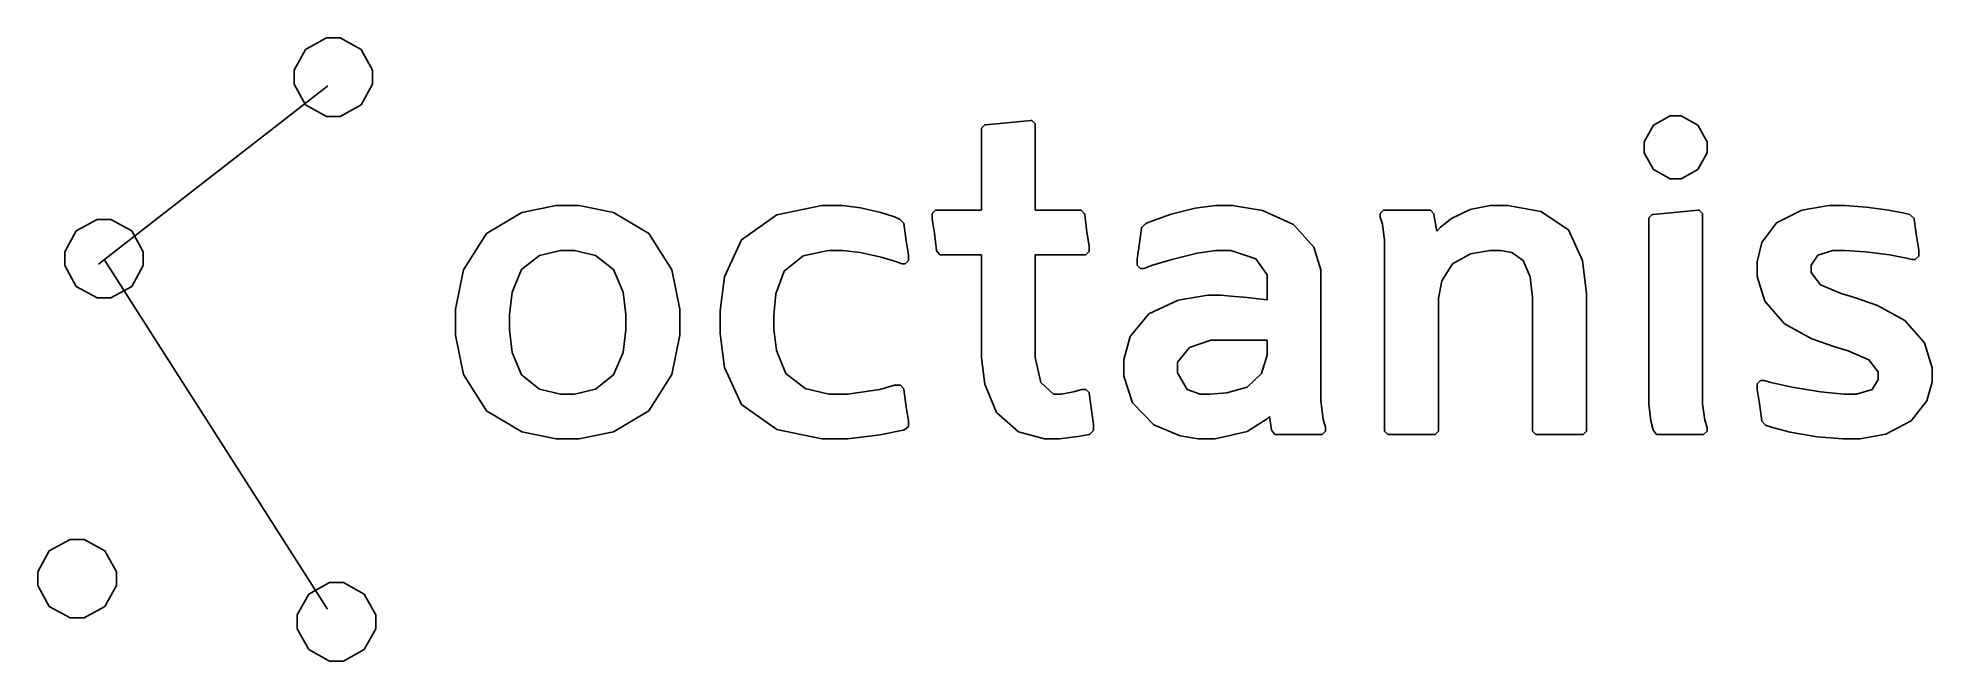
# Model space of a CAD drawing. Extents: x 0 to 44.7, y 0.1 to 14.8.
import ezdxf

# ---------------------------------------------------------------- set-up
doc = ezdxf.new("R2010")
doc.units = 0
doc.layers.get('0').update_dxf_attribs({"linetype": 'CONTINUOUS'})

msp = doc.modelspace()

# ---------------------------------------------------------------- linework, layer by layer
at = {"color": 0}
for p, q in [((6.31694, 14.5466), (6.80889, 14.8167)), ((6.80889, 14.8167), (6.97286, 14.8167)), ((6.97286, 14.8167), (7.1355, 14.8167)), ((7.1355, 14.8167), (7.62744, 14.5466)), ((6.04682, 14.0546), (6.31694, 14.5466)), ((7.62744, 14.5466), (7.89891, 14.0546)), ((6.04682, 13.8906), (6.04682, 14.0546)), ((6.04682, 13.728), (6.04682, 13.8906)), ((7.89891, 14.0546), (7.89891, 13.8906)), ((7.89891, 13.8906), (7.89891, 13.728)), ((1.42765, 9.47402), (6.84057, 13.6826)), ((6.31694, 13.236), (6.04682, 13.728)), ((7.89891, 13.728), (7.62744, 13.236)), ((6.80889, 12.9646), (6.31694, 13.236)), ((7.62744, 13.236), (7.1355, 12.9646)), ((38.1289, 12.7606), (38.523, 12.9756)), ((38.523, 12.9756), (38.6553, 12.9756)), ((38.6553, 12.9756), (38.7862, 12.9756)), ((38.7862, 12.9756), (39.1806, 12.7606)), ((6.97286, 12.9646), (6.80889, 12.9646)), ((7.1355, 12.9646), (6.97286, 12.9646)), ((22.2718, 12.6848), (22.3504, 12.7634)), ((22.2718, 12.6587), (22.2718, 12.6848)), ((22.2718, 10.7528), (22.2718, 12.6587)), ((22.3504, 12.7634), (22.378, 12.7634)), ((22.378, 12.7634), (23.4363, 12.8695)), ((23.4363, 12.8695), (23.4625, 12.8695)), ((23.4625, 12.8695), (23.5424, 12.7909)), ((23.5424, 12.7909), (23.5424, 12.7634)), ((23.5424, 12.7634), (23.5424, 10.7528)), ((37.9141, 12.3665), (38.1289, 12.7606)), ((39.1806, 12.7606), (39.3968, 12.3665)), ((37.9141, 12.2342), (37.9141, 12.3665)), ((37.9141, 12.1033), (37.9141, 12.2342)), ((38.1289, 11.7106), (37.9141, 12.1033)), ((39.3968, 12.1033), (39.1806, 11.7106)), ((39.3968, 12.3665), (39.3968, 12.2342)), ((39.3968, 12.2342), (39.3968, 12.1033)), ((38.523, 11.4942), (38.1289, 11.7106)), ((39.1806, 11.7106), (38.7862, 11.4942)), ((38.6553, 11.4942), (38.523, 11.4942)), ((38.7862, 11.4942), (38.6553, 11.4942)), ((11.4212, 10.6977), (12.2329, 10.859)), ((12.2329, 10.859), (12.5043, 10.859)), ((12.5043, 10.859), (12.7744, 10.859)), ((12.7744, 10.859), (13.5874, 10.6977)), ((17.4418, 10.6426), (18.5002, 10.859)), ((18.5002, 10.859), (18.8543, 10.859)), ((18.8543, 10.859), (18.9949, 10.859)), ((18.9949, 10.859), (19.4193, 10.8107)), ((19.4193, 10.8107), (19.892, 10.7005)), ((21.1088, 10.6743), (21.1873, 10.7528)), ((21.1873, 10.7528), (21.2135, 10.7528)), ((21.2135, 10.7528), (22.2718, 10.7528)), ((23.5424, 10.7528), (24.6007, 10.7528)), ((24.6007, 10.7528), (24.6269, 10.7528)), ((24.6269, 10.7528), (24.7041, 10.6633)), ((26.7505, 10.6564), (27.3182, 10.7969)), ((27.3182, 10.7969), (27.7964, 10.859)), ((27.7964, 10.859), (27.9563, 10.859)), ((27.9563, 10.859), (28.1933, 10.859)), ((28.1933, 10.859), (28.9044, 10.7432)), ((28.9044, 10.7432), (29.6388, 10.4097)), ((31.6811, 10.6743), (31.7596, 10.7528)), ((31.7596, 10.7528), (31.7872, 10.7528)), ((31.7872, 10.7528), (32.8456, 10.7528)), ((32.8456, 10.7528), (32.8717, 10.7528)), ((32.8717, 10.7528), (32.9489, 10.6633)), ((33.3664, 10.5572), (33.8088, 10.7652)), ((33.8088, 10.7652), (34.276, 10.859)), ((34.276, 10.859), (34.4331, 10.859)), ((34.4331, 10.859), (34.6935, 10.859)), ((34.6935, 10.859), (35.4775, 10.7184)), ((38.1261, 10.6467), (39.1844, 10.7528)), ((39.1844, 10.7528), (39.2105, 10.7528)), ((39.2105, 10.7528), (39.2906, 10.6743)), ((41.0379, 10.4565), (41.6306, 10.7542)), ((41.6306, 10.7542), (42.2712, 10.859)), ((42.2712, 10.859), (42.4864, 10.859)), ((42.4864, 10.859), (42.6515, 10.859)), ((42.6515, 10.859), (43.1518, 10.8259)), ((43.1518, 10.8259), (43.6894, 10.7528)), ((43.6894, 10.7528), (44.0489, 10.6812)), ((0.90399, 10.2622), (1.39595, 10.5324)), ((1.39595, 10.5324), (1.55994, 10.5324)), ((1.55994, 10.5324), (1.72255, 10.5324)), ((1.72255, 10.5324), (2.21451, 10.2622)), ((10.5861, 10.1989), (11.4212, 10.6977)), ((13.5874, 10.6977), (14.4225, 10.1989)), ((16.604, 10.0514), (17.4418, 10.6426)), ((19.892, 10.7005), (20.2158, 10.5916)), ((20.2158, 10.5916), (20.3357, 10.542)), ((20.3357, 10.542), (20.3357, 10.542)), ((20.3357, 10.542), (20.3481, 10.5365)), ((20.3481, 10.5365), (20.4391, 10.4469)), ((20.4391, 10.4469), (20.4418, 10.4359)), ((20.4418, 10.4359), (20.4418, 10.4359)), ((20.4418, 10.4359), (20.4942, 10.0294)), ((21.1088, 10.6467), (21.1088, 10.6743)), ((21.1088, 10.5379), (21.1088, 10.6467)), ((21.1612, 10.2085), (21.1088, 10.5379)), ((24.7041, 10.6633), (24.7069, 10.6467)), ((24.7069, 10.6467), (24.7069, 10.6467)), ((24.7069, 10.6467), (24.7592, 10.2361)), ((25.9967, 9.915), (26.0505, 10.3298)), ((26.0505, 10.3298), (26.0532, 10.3408)), ((26.0505, 10.3298), (26.0505, 10.3298)), ((26.0532, 10.3408), (26.1428, 10.4304)), ((26.1428, 10.4304), (26.1565, 10.4359)), ((26.1565, 10.4359), (26.1662, 10.4414)), ((26.1662, 10.4414), (26.3343, 10.5117)), ((26.3343, 10.5117), (26.7505, 10.6564)), ((29.6388, 10.4097), (30.1143, 9.87778)), ((31.6811, 10.6467), (31.6811, 10.6743)), ((31.6811, 10.5902), (31.6811, 10.6467)), ((31.7335, 10.4207), (31.6811, 10.5902)), ((31.7872, 10.0362), (31.7335, 10.4207)), ((32.9489, 10.6633), (32.9517, 10.6467)), ((32.9517, 10.6467), (33.015, 10.2554)), ((33.015, 10.2554), (33.1018, 10.3504)), ((33.1018, 10.3504), (33.3664, 10.5572)), ((35.4775, 10.7184), (36.1252, 10.2898)), ((36.1252, 10.2898), (36.4561, 9.56497)), ((38.0199, 10.5682), (38.0986, 10.6467)), ((38.0199, 10.542), (38.0199, 10.5682)), ((38.0199, 6.30865), (38.0199, 10.542)), ((38.0986, 10.6467), (38.1261, 10.6467)), ((39.2906, 10.6743), (39.2906, 10.6467)), ((39.2906, 10.6467), (39.2906, 6.30865)), ((40.6922, 9.9894), (41.0379, 10.4565)), ((44.0489, 10.6812), (44.1798, 10.6467)), ((44.1798, 10.6467), (44.1798, 10.6467)), ((44.1798, 10.6467), (44.1925, 10.6426)), ((44.1925, 10.6426), (44.2831, 10.553)), ((44.2831, 10.553), (44.286, 10.542)), ((44.286, 10.542), (44.286, 10.542)), ((44.286, 10.542), (44.3385, 10.1355)), ((0.6339, 9.77029), (0.90399, 10.2622)), ((2.21451, 10.2622), (2.48598, 9.77029)), ((10.0487, 9.34173), (10.5861, 10.1989)), ((14.4225, 10.1989), (14.96, 9.34173)), ((16.2044, 9.17635), (16.604, 10.0514)), ((20.4942, 10.0294), (20.5479, 9.69864)), ((21.2135, 9.80063), (21.1612, 10.2085)), ((24.7592, 10.2361), (24.8129, 9.90946)), ((24.8129, 9.90946), (24.8129, 9.80063)), ((25.9443, 9.59252), (25.9967, 9.915)), ((30.1143, 9.87778), (30.2838, 9.34448)), ((31.7872, 9.90671), (31.7872, 10.0362)), ((31.7872, 5.56729), (31.7872, 9.90671)), ((33.015, 10.2554), (33.015, 10.2554)), ((40.5818, 9.5305), (40.6922, 9.9894)), ((44.3385, 10.1355), (44.3921, 9.80475)), ((0.6339, 9.60632), (0.6339, 9.77029)), ((0.6339, 9.44369), (0.6339, 9.60632)), ((0.90399, 8.95174), (0.6339, 9.44369)), ((6.83507, 1.34083), (1.58337, 9.56635)), ((2.48598, 9.44369), (2.21451, 8.95174)), ((2.48598, 9.77029), (2.48598, 9.60632)), ((2.48598, 9.60632), (2.48598, 9.44369)), ((11.8415, 9.68484), (11.4184, 9.35136)), ((12.3376, 9.80063), (11.8415, 9.68484)), ((12.5043, 9.80063), (12.3376, 9.80063)), ((12.6683, 9.80063), (12.5043, 9.80063)), ((13.1644, 9.68484), (12.6683, 9.80063)), ((13.5888, 9.35136), (13.1644, 9.68484)), ((18.0647, 9.67246), (17.6168, 9.31556)), ((18.6559, 9.80063), (18.0647, 9.67246)), ((18.8543, 9.80063), (18.6559, 9.80063)), ((18.9921, 9.80063), (18.8543, 9.80063)), ((19.4069, 9.75237), (18.9921, 9.80063)), ((19.9044, 9.64212), (19.4069, 9.75237)), ((20.2751, 9.53325), (19.9044, 9.64212)), ((20.3991, 9.48365), (20.2751, 9.53325)), ((20.4418, 9.48365), (20.3991, 9.48365)), ((20.468, 9.48365), (20.4418, 9.48365)), ((20.5479, 9.56222), (20.468, 9.48365)), ((20.5479, 9.69864), (20.5479, 9.58839)), ((20.5479, 9.58839), (20.5479, 9.56222)), ((21.2163, 9.78546), (21.2135, 9.80063)), ((21.2135, 9.80063), (21.2135, 9.80063)), ((21.2921, 9.69451), (21.2163, 9.78546)), ((21.3196, 9.69451), (21.2921, 9.69451)), ((22.2718, 9.69451), (21.3196, 9.69451)), ((22.2718, 7.47173), (22.2718, 9.69451)), ((24.7069, 9.69451), (23.5424, 9.69451)), ((23.5424, 9.69451), (23.5424, 7.47173)), ((24.733, 9.69451), (24.7069, 9.69451)), ((24.8129, 9.77441), (24.733, 9.69451)), ((24.8129, 9.80063), (24.8129, 9.77441)), ((25.9443, 9.48365), (25.9443, 9.59252)), ((25.9443, 9.45748), (25.9443, 9.48365)), ((26.0229, 9.37754), (25.9443, 9.45748)), ((26.2874, 9.44369), (26.1097, 9.37754)), ((26.7643, 9.58977), (26.2874, 9.44369)), ((27.3596, 9.73586), (26.7643, 9.58977)), ((27.806, 9.80063), (27.3596, 9.73586)), ((27.9563, 9.80063), (27.806, 9.80063)), ((28.1533, 9.80063), (27.9563, 9.80063)), ((28.7459, 9.60632), (28.1533, 9.80063)), ((29.0146, 9.22874), (28.7459, 9.60632)), ((33.3871, 9.48365), (33.1363, 9.08678)), ((33.8157, 9.72206), (33.3871, 9.48365)), ((34.2787, 9.80063), (33.8157, 9.72206)), ((34.4331, 9.80063), (34.2787, 9.80063)), ((34.5212, 9.80063), (34.4331, 9.80063)), ((34.7872, 9.75099), (34.5212, 9.80063)), ((35.0545, 9.56222), (34.7872, 9.75099)), ((35.2213, 9.17635), (35.0545, 9.56222)), ((36.4561, 9.56497), (36.5495, 8.78914)), ((40.5818, 9.37754), (40.5818, 9.5305)), ((42.0095, 9.69313), (41.8511, 9.45748)), ((41.8511, 9.45748), (41.8511, 9.37754)), ((42.3665, 9.80063), (42.0095, 9.69313)), ((42.4864, 9.80063), (42.3665, 9.80063)), ((42.6491, 9.80063), (42.4864, 9.80063)), ((43.1394, 9.76753), (42.6491, 9.80063)), ((43.7032, 9.69451), (43.1394, 9.76753)), ((44.1082, 9.62283), (43.7032, 9.69451)), ((44.2404, 9.58839), (44.1082, 9.62283)), ((44.286, 9.58839), (44.2404, 9.58839)), ((44.3121, 9.58839), (44.286, 9.58839)), ((44.3921, 9.66833), (44.3121, 9.58839)), ((44.3921, 9.80475), (44.3921, 9.69451)), ((44.3921, 9.69451), (44.3921, 9.66833)), ((1.39595, 8.68027), (0.90399, 8.95174)), ((2.21451, 8.95174), (1.72255, 8.68027)), ((9.85848, 8.41569), (10.0487, 9.34173)), ((11.4184, 9.35136), (11.1938, 8.81944)), ((13.8135, 8.81944), (13.5888, 9.35136)), ((14.96, 9.34173), (15.1501, 8.41569)), ((16.1024, 8.37434), (16.2044, 9.17635)), ((17.6168, 9.31556), (17.417, 8.7781)), ((26.0505, 9.37754), (26.0229, 9.37754)), ((26.1097, 9.37754), (26.0505, 9.37754)), ((29.0146, 9.10195), (29.0146, 9.22874)), ((29.0146, 8.63618), (29.0146, 9.10195)), ((30.2838, 9.34448), (30.2838, 9.16534)), ((30.2838, 9.16534), (30.2838, 6.41339)), ((33.1363, 9.08678), (33.0564, 8.66923)), ((35.2792, 8.69266), (35.2213, 9.17635)), ((40.5818, 9.18464), (40.5818, 9.37754)), ((40.7596, 8.60309), (40.5818, 9.18464)), ((41.8511, 9.37754), (41.8511, 9.28247)), ((41.8511, 9.28247), (42.0758, 8.99308)), ((42.0758, 8.99308), (42.5662, 8.78223)), ((1.55994, 8.68027), (1.39595, 8.68027)), ((1.72255, 8.68027), (1.55994, 8.68027)), ((11.1938, 8.81944), (11.1277, 8.28615)), ((13.8796, 8.28615), (13.8135, 8.81944)), ((17.417, 8.7781), (17.3729, 8.27511)), ((26.2185, 8.30545), (26.9172, 8.63205)), ((26.9172, 8.63205), (27.6159, 8.74229)), ((27.6159, 8.74229), (27.8501, 8.74229)), ((27.8501, 8.74229), (27.9273, 8.74229)), ((27.9273, 8.74229), (28.1602, 8.72575)), ((28.1602, 8.72575), (28.5461, 8.6899)), ((28.5461, 8.6899), (28.8754, 8.6541)), ((28.8754, 8.6541), (29.0146, 8.63618)), ((29.0146, 8.63618), (29.0146, 8.63618)), ((33.0564, 8.66923), (33.0564, 8.53006)), ((33.0564, 8.53006), (33.0564, 5.56729)), ((35.2792, 8.53006), (35.2792, 8.69266)), ((35.2792, 5.56729), (35.2792, 8.53006)), ((36.5495, 8.78914), (36.5495, 8.53006)), ((36.5495, 8.53006), (36.5495, 5.56729)), ((41.2253, 8.07254), (40.7596, 8.60309)), ((42.5662, 8.78223), (42.6985, 8.74229)), ((42.6985, 8.74229), (42.8791, 8.68853)), ((42.8791, 8.68853), (43.4178, 8.49976)), ((43.4178, 8.49976), (44.0641, 8.14836)), ((9.85848, 8.10701), (9.85848, 8.41569)), ((9.85848, 7.7997), (9.85848, 8.10701)), ((11.1277, 8.28615), (11.1277, 8.10701)), ((11.1277, 8.10701), (11.1277, 7.92925)), ((13.8796, 8.10701), (13.8796, 8.28615)), ((13.8796, 7.92925), (13.8796, 8.10701)), ((15.1501, 8.41569), (15.1501, 8.10701)), ((15.1501, 8.10701), (15.1501, 7.7997)), ((16.1024, 8.10701), (16.1024, 8.37434)), ((16.1024, 7.84105), (16.1024, 8.10701)), ((17.3729, 8.27511), (17.3729, 8.10701)), ((17.3729, 8.10701), (17.3729, 7.94025)), ((25.779, 7.77353), (26.2185, 8.30545)), ((41.8715, 7.71839), (41.2253, 8.07254)), ((44.0641, 8.14836), (44.5301, 7.61781)), ((10.0487, 6.87366), (9.85848, 7.7997)), ((11.1277, 7.92925), (11.1938, 7.39592)), ((13.8135, 7.39592), (13.8796, 7.92925)), ((15.1501, 7.7997), (14.96, 6.87366)), ((16.2044, 7.03901), (16.1024, 7.84105)), ((17.3729, 7.94025), (17.4322, 7.43726)), ((25.6274, 7.23057), (25.779, 7.77353)), ((27.6821, 7.68396), (27.1791, 7.51032)), ((27.8501, 7.68396), (27.6821, 7.68396)), ((29.0146, 7.68396), (27.8501, 7.68396)), ((29.0146, 7.47173), (29.0146, 7.68396)), ((42.4092, 7.52683), (41.8715, 7.71839)), ((44.5301, 7.61781), (44.7089, 7.03351)), ((11.1938, 7.39592), (11.4184, 6.864)), ((13.5888, 6.864), (13.8135, 7.39592)), ((17.4322, 7.43726), (17.6568, 6.89984)), ((22.2718, 7.26641), (22.2718, 7.47173)), ((22.3518, 6.64626), (22.2718, 7.26641)), ((23.5424, 7.47173), (23.5424, 7.27467)), ((23.5424, 7.27467), (23.6761, 6.68211)), ((25.6274, 7.04868), (25.6274, 7.23057)), ((27.1791, 7.51032), (26.8979, 7.16442)), ((26.8979, 7.16442), (26.8979, 7.04868)), ((28.8823, 6.89709), (29.0146, 7.32839)), ((29.0146, 7.32839), (29.0146, 7.47173)), ((42.5923, 7.47173), (42.4092, 7.52683)), ((42.7246, 7.43313), (42.5923, 7.47173)), ((43.2139, 7.22231), (42.7246, 7.43313)), ((43.4386, 6.93431), (43.2139, 7.22231)), ((10.5861, 6.01789), (10.0487, 6.87366)), ((11.4184, 6.864), (11.8415, 6.53052)), ((13.1644, 6.53052), (13.5888, 6.864)), ((14.96, 6.87366), (14.4225, 6.01789)), ((16.604, 6.16398), (16.2044, 7.03901)), ((17.6568, 6.89984), (18.1088, 6.54293)), ((25.6274, 6.83782), (25.6274, 7.04868)), ((25.8341, 6.20391), (25.6274, 6.83782)), ((26.8979, 7.04868), (26.8979, 6.91638)), ((26.8979, 6.91638), (27.1239, 6.51813)), ((28.5392, 6.57874), (28.8823, 6.89709)), ((40.5818, 6.65318), (40.6605, 6.73171)), ((40.6605, 6.73171), (40.688, 6.73171)), ((40.688, 6.73171), (40.7416, 6.73171)), ((40.7416, 6.73171), (40.9056, 6.68211)), ((43.2954, 6.52226), (43.4386, 6.75929)), ((43.4386, 6.83782), (43.4386, 6.93431)), ((43.4386, 6.75929), (43.4386, 6.83782)), ((44.7089, 7.03351), (44.7089, 6.83782)), ((44.7089, 6.83782), (44.7089, 6.69177)), ((11.8415, 6.53052), (12.3376, 6.41339)), ((12.3376, 6.41339), (12.5043, 6.41339)), ((12.5043, 6.41339), (12.6683, 6.41339)), ((12.6683, 6.41339), (13.1644, 6.53052)), ((18.1088, 6.54293), (18.6669, 6.41339)), ((18.6669, 6.41339), (18.8543, 6.41339)), ((18.8543, 6.41339), (19.1079, 6.41339)), ((19.1079, 6.41339), (19.8727, 6.51951)), ((19.8727, 6.51951), (20.22, 6.62563)), ((20.22, 6.62563), (20.3357, 6.62563)), ((20.3357, 6.62563), (20.3619, 6.62563)), ((20.3619, 6.62563), (20.4391, 6.53602)), ((20.4391, 6.53602), (20.4418, 6.51951)), ((20.4418, 6.51951), (20.4418, 6.51951)), ((20.4418, 6.51951), (20.4942, 6.11297)), ((22.626, 5.9738), (22.3518, 6.64626)), ((23.6761, 6.68211), (23.9723, 6.41339)), ((23.9723, 6.41339), (24.0716, 6.41339)), ((24.0716, 6.41339), (24.1639, 6.41339)), ((24.1639, 6.41339), (24.4437, 6.46712)), ((24.4437, 6.46712), (24.6407, 6.51951)), ((24.6407, 6.51951), (24.7069, 6.51951)), ((24.7069, 6.51951), (24.733, 6.51951)), ((24.733, 6.51951), (24.8102, 6.44645)), ((24.8102, 6.44645), (24.8129, 6.43544)), ((24.8129, 6.43544), (24.8129, 6.43544)), ((24.8129, 6.43544), (24.8653, 6.03306)), ((27.1239, 6.51813), (27.4298, 6.41339)), ((27.4298, 6.41339), (27.5318, 6.41339)), ((27.5318, 6.41339), (27.6641, 6.41339)), ((27.6641, 6.41339), (28.0624, 6.44232)), ((28.0624, 6.44232), (28.5392, 6.57874)), ((30.2838, 6.41339), (30.2838, 6.26318)), ((30.2838, 6.26318), (30.3361, 5.81258)), ((38.0199, 6.17636), (38.0199, 6.30865)), ((39.2906, 6.30865), (39.2906, 6.18049)), ((40.5818, 6.62563), (40.5818, 6.65318)), ((40.5818, 6.51676), (40.5818, 6.62563)), ((40.6344, 6.1874), (40.5818, 6.51676)), ((40.9056, 6.68211), (41.4073, 6.57324)), ((41.4073, 6.57324), (42.0783, 6.46437)), ((42.0783, 6.46437), (42.6226, 6.41339)), ((42.6226, 6.41339), (42.8046, 6.41339)), ((42.8046, 6.41339), (42.9274, 6.41339)), ((42.9274, 6.41339), (43.2954, 6.52226)), ((44.7089, 6.69177), (44.5823, 6.24939)), ((11.4212, 5.51766), (10.5861, 6.01789)), ((14.4225, 6.01789), (13.5874, 5.51766)), ((17.4418, 5.5728), (16.604, 6.16398)), ((20.4942, 6.11297), (20.5479, 5.78362)), ((23.1469, 5.52178), (22.626, 5.9738)), ((24.8653, 6.03306), (24.9177, 5.69958)), ((26.3371, 5.68717), (25.8341, 6.20391)), ((29.0132, 5.82634), (28.5447, 5.53283)), ((29.0669, 5.88423), (29.0132, 5.82634)), ((29.1193, 5.56729), (29.0669, 5.88423)), ((30.3361, 5.81258), (30.3899, 5.62927)), ((38.0725, 5.77949), (38.0199, 6.17636)), ((39.2906, 6.18049), (39.3428, 5.79603)), ((40.688, 5.77949), (40.6344, 6.1874)), ((44.5823, 6.24939), (44.2129, 5.77949)), ((12.2329, 5.35506), (11.4212, 5.51766)), ((13.5874, 5.51766), (12.7744, 5.35506)), ((18.5002, 5.35506), (17.4418, 5.5728)), ((19.881, 5.45013), (19.1106, 5.35506)), ((20.4198, 5.56038), (19.881, 5.45013)), ((20.4418, 5.56729), (20.4198, 5.56038)), ((20.457, 5.57004), (20.4418, 5.56729)), ((20.5479, 5.6472), (20.457, 5.57004)), ((20.5479, 5.78362), (20.5479, 5.67337)), ((20.5479, 5.67337), (20.5479, 5.6472)), ((23.7601, 5.35506), (23.1469, 5.52178)), ((24.547, 5.40879), (24.1102, 5.35506)), ((24.8129, 5.46118), (24.547, 5.40879)), ((24.8281, 5.46668), (24.8129, 5.46118)), ((24.8129, 5.46118), (24.8129, 5.46118)), ((24.9177, 5.55625), (24.8281, 5.46668)), ((24.9177, 5.69958), (24.9177, 5.58793)), ((24.9177, 5.58793), (24.9177, 5.55625)), ((26.9613, 5.42671), (26.3371, 5.68717)), ((27.3885, 5.35506), (26.9613, 5.42671)), ((28.5447, 5.53283), (27.784, 5.35506)), ((29.1248, 5.54937), (29.1193, 5.56729)), ((29.1979, 5.46118), (29.1248, 5.54937)), ((29.2255, 5.46118), (29.1979, 5.46118)), ((30.2838, 5.46118), (29.2255, 5.46118)), ((30.31, 5.46118), (30.2838, 5.46118)), ((30.3899, 5.54108), (30.31, 5.46118)), ((30.3899, 5.62927), (30.3899, 5.56729)), ((30.3899, 5.56729), (30.3899, 5.54108)), ((31.7872, 5.54108), (31.7872, 5.56729)), ((31.8657, 5.46118), (31.7872, 5.54108)), ((31.8933, 5.46118), (31.8657, 5.46118)), ((32.9517, 5.46118), (31.8933, 5.46118)), ((32.9778, 5.46118), (32.9517, 5.46118)), ((33.0564, 5.54108), (32.9778, 5.46118)), ((33.0564, 5.56729), (33.0564, 5.54108)), ((35.2792, 5.54108), (35.2792, 5.56729)), ((35.3579, 5.46118), (35.2792, 5.54108)), ((35.3854, 5.46118), (35.3579, 5.46118)), ((36.4437, 5.46118), (35.3854, 5.46118)), ((36.4698, 5.46118), (36.4437, 5.46118)), ((36.5495, 5.54108), (36.4698, 5.46118)), ((36.5495, 5.56729), (36.5495, 5.54108)), ((38.1261, 5.56729), (38.0725, 5.77949)), ((38.1303, 5.55212), (38.1261, 5.56729)), ((38.1261, 5.56729), (38.1261, 5.56729)), ((38.2048, 5.46118), (38.1303, 5.55212)), ((38.2323, 5.46118), (38.2048, 5.46118)), ((39.2906, 5.46118), (38.2323, 5.46118)), ((39.3167, 5.46118), (39.2906, 5.46118)), ((39.3968, 5.54108), (39.3167, 5.46118)), ((39.3428, 5.79603), (39.3968, 5.62515)), ((39.3968, 5.62515), (39.3968, 5.56729)), ((39.3968, 5.56729), (39.3968, 5.54108)), ((40.6894, 5.76986), (40.688, 5.77949)), ((40.688, 5.77949), (40.688, 5.77949)), ((40.779, 5.67891), (40.6894, 5.76986)), ((40.7928, 5.67337), (40.779, 5.67891)), ((40.943, 5.62377), (40.7928, 5.67337)), ((40.7928, 5.67337), (40.7928, 5.67337)), ((41.3618, 5.5149), (40.943, 5.62377)), ((41.9985, 5.40604), (41.3618, 5.5149)), ((42.6022, 5.35506), (41.9985, 5.40604)), ((43.615, 5.46806), (43.0071, 5.35506)), ((44.2129, 5.77949), (43.615, 5.46806)), ((12.5043, 5.35506), (12.2329, 5.35506)), ((12.7744, 5.35506), (12.5043, 5.35506)), ((18.8543, 5.35506), (18.5002, 5.35506)), ((19.1106, 5.35506), (18.8543, 5.35506)), ((23.9655, 5.35506), (23.7601, 5.35506)), ((24.1102, 5.35506), (23.9655, 5.35506)), ((27.5318, 5.35506), (27.3885, 5.35506)), ((27.784, 5.35506), (27.5318, 5.35506)), ((42.8046, 5.35506), (42.6022, 5.35506)), ((43.0071, 5.35506), (42.8046, 5.35506)), ((0, 2.22002), (0.27009, 2.71198)), ((0.27009, 2.71198), (0.76206, 2.98208)), ((0.76206, 2.98208), (0.92604, 2.98208)), ((0.92604, 2.98208), (1.08865, 2.98208)), ((1.08865, 2.98208), (1.58061, 2.71198)), ((1.58061, 2.71198), (1.85208, 2.22002)), ((0, 2.05603), (0, 2.22002)), ((0, 1.89343), (0, 2.05603)), ((0.27009, 1.40147), (0, 1.89343)), ((1.85208, 1.89343), (1.58061, 1.40147)), ((1.85208, 2.22002), (1.85208, 2.05603)), ((1.85208, 2.05603), (1.85208, 1.89343)), ((6.39135, 1.69361), (6.88329, 1.96371)), ((6.88329, 1.96371), (7.0473, 1.96371)), ((7.0473, 1.96371), (7.2099, 1.96371)), ((7.2099, 1.96371), (7.70184, 1.69361)), ((0.76206, 1.12999), (0.27009, 1.40147)), ((1.58061, 1.40147), (1.08865, 1.12999)), ((6.12126, 1.20165), (6.39135, 1.69361)), ((7.70184, 1.69361), (7.97334, 1.20165)), ((0.92604, 1.12999), (0.76206, 1.12999)), ((1.08865, 1.12999), (0.92604, 1.12999)), ((6.12126, 1.03766), (6.12126, 1.20165)), ((6.12126, 0.87506), (6.12126, 1.03766)), ((7.97334, 1.20165), (7.97334, 1.03766)), ((7.97334, 1.03766), (7.97334, 0.87506)), ((6.39135, 0.3831), (6.12126, 0.87506)), ((7.97334, 0.87506), (7.70184, 0.3831)), ((6.88329, 0.11162), (6.39135, 0.3831)), ((7.0473, 0.11162), (6.88329, 0.11162)), ((7.2099, 0.11162), (7.0473, 0.11162)), ((7.70184, 0.3831), (7.2099, 0.11162))]:
    msp.add_line(p, q, dxfattribs=at)

doc.saveas('drawing.dxf')
